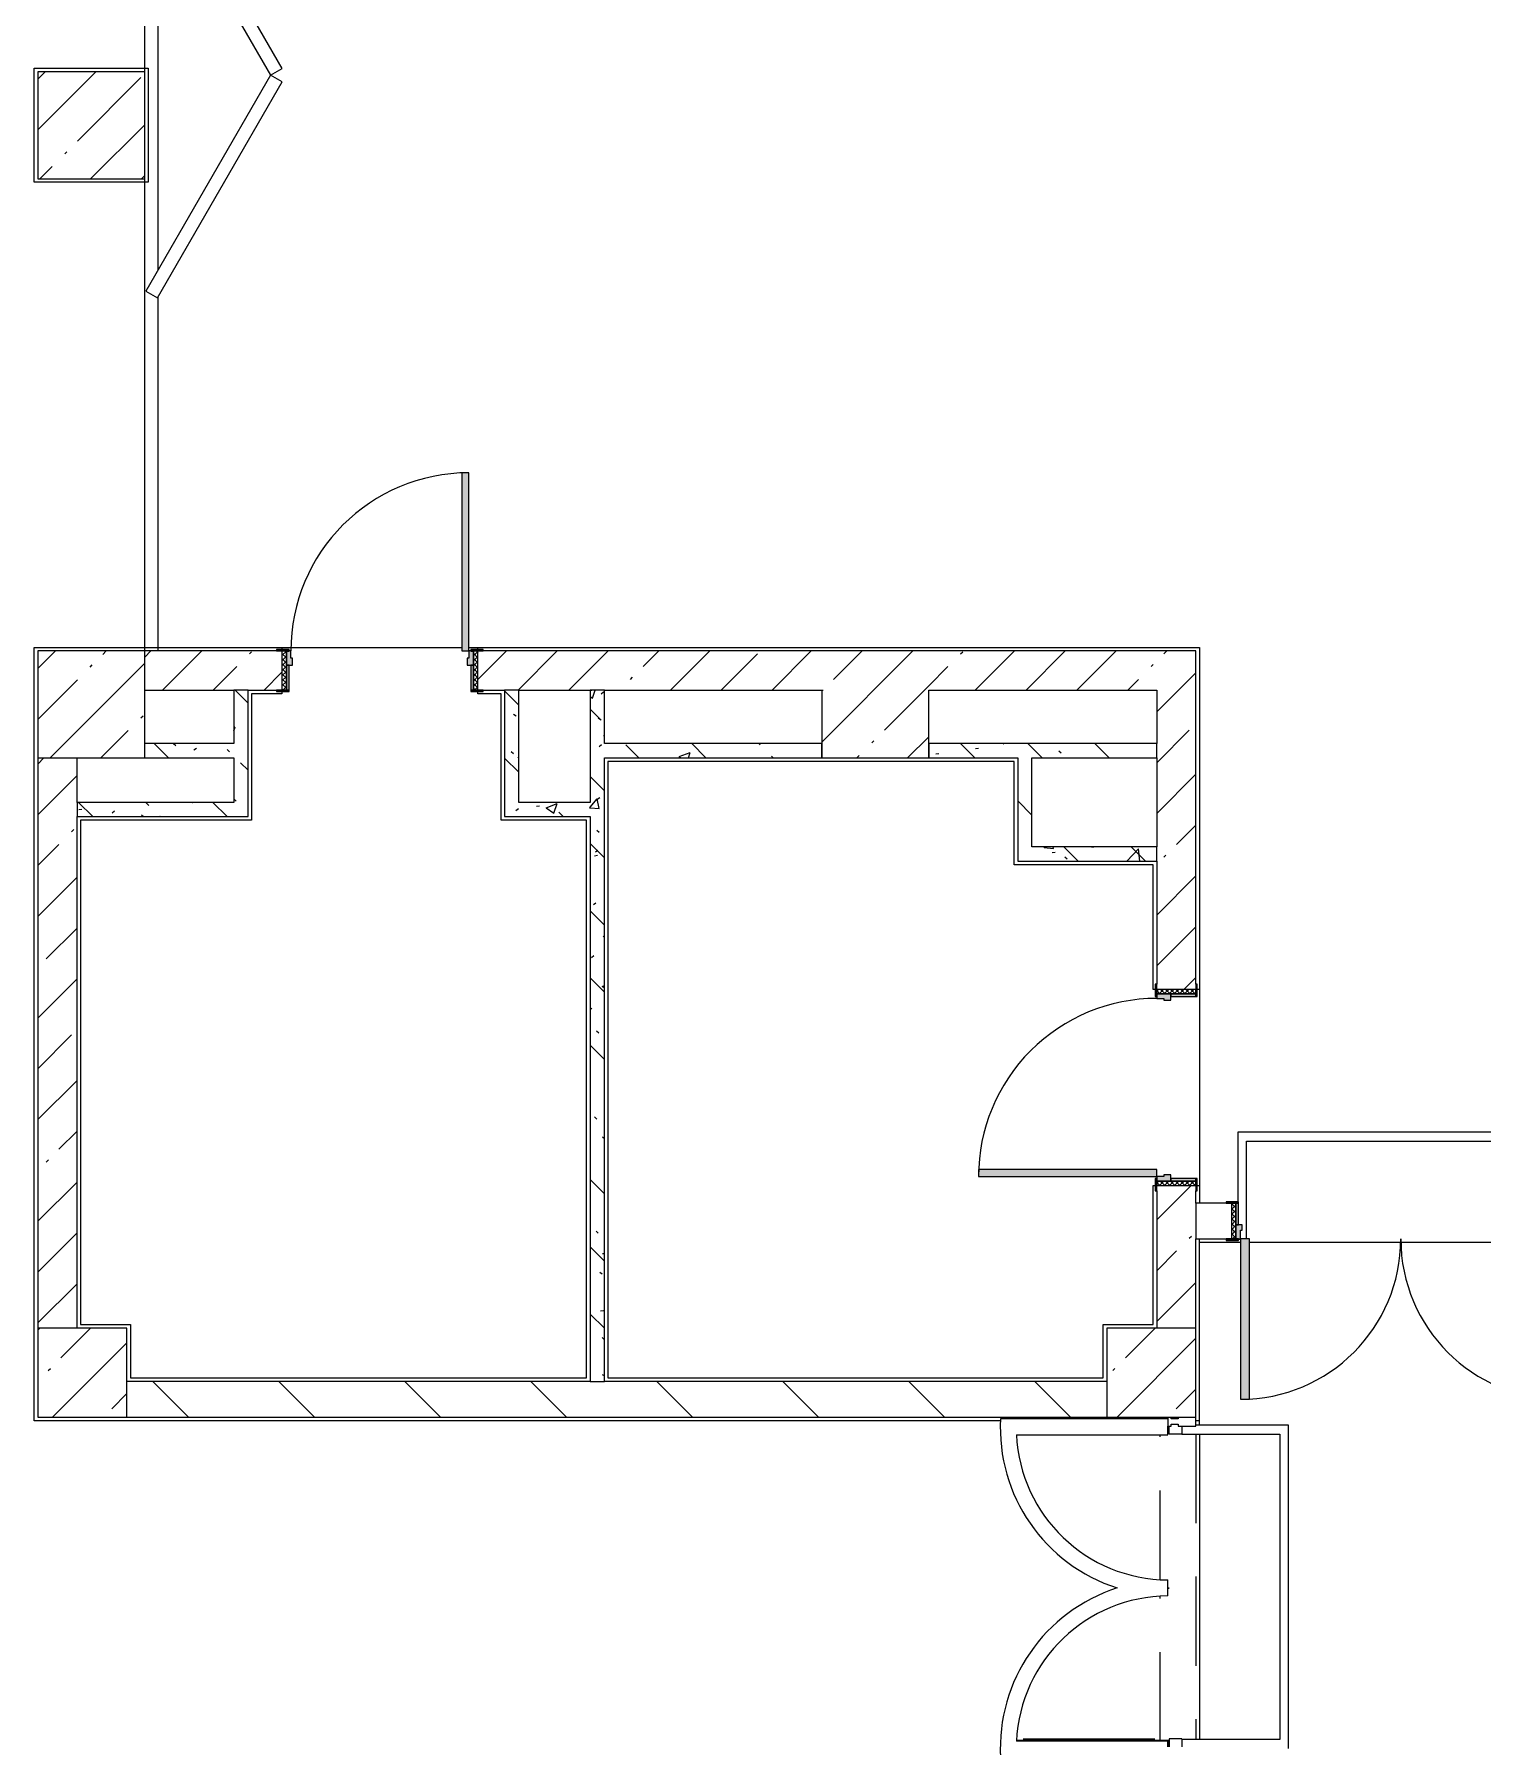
# Model space of a CAD drawing. Header units: millimetres. Extents: x -7229 to 196340, y -8553 to 29000.
# Drawn here: x 13690 to 21820, y 9050 to 18661 of the extents above; entities that cross this region are included whole.
import ezdxf

# ---------------------------------------------------------------- set-up
doc = ezdxf.new("R2010")
doc.units = ezdxf.units.MM
doc.linetypes.add('200_ШТРИХ__ш1_п0_6_', pattern=[800, 500, -300])
for name, color, linetype, lineweight, true_color in [('A-DETL-GENF-2', 7, 'Continuous', 5, 0xaaaaaa), ('A-DOOR-3', 7, 'Continuous', 5, 0xe2e2e2), ('A-DOOR-4', 7, 'Continuous', 5, 0xaaaaaa), ('A-DOOR-FRAM-2', 7, 'Continuous', 5, 0xe2e2e2), ('A-DOOR-FRAM-3', 7, 'Continuous', 5, 0xaaaaaa), ('A-FLOR-2', 7, 'Continuous', 5, 0xaaaaaa), ('I-WALL-3', 7, 'Continuous', 5, 0x787878)]:
    doc.layers.add(name, color=color, linetype=linetype, lineweight=lineweight, true_color=true_color)
for name, color, linetype, lineweight in [('A-DETL-MBND-1', 7, '200_ШТРИХ__ш1_п0_6_', 9), ('A-GLAZ-CWMG', 7, 'Continuous', 5), ('A-WALL-1', 7, 'Continuous', 9), ('I-WALL', 7, 'Continuous', 5), ('S-COLS', 7, 'Continuous', 5)]:
    doc.layers.add(name, color=color, linetype=linetype, lineweight=lineweight)
pattern_1 = [(45, (0, 0), (-285.123, 285.123), []), (45, (285.12, 0), (-285.123, 285.123), [504.031, -100.806, 16.764, -84.042])]
pattern_2 = [(135, (0, 0), (-353.553, -353.553), [])]
pattern_3 = [(135, (1751.41, 174.685), (-14.14214, -14.14214), []), (225, (1751.41, 174.685), (14.14214, -14.14214), [])]
pattern_4 = [(45, (-371.384, 174.685), (-14.1421, 14.1421), []), (135, (-371.384, 174.685), (-14.1421, -14.1421), [])]
pattern_5 = [(135, (0, 0), (-377.171, -377.171), [533.4, -88.9, 17.78, -88.9]), (135, (0, 376.94), (-377.171, -377.171), []), (50, (0, 0), (637.645, -55.787), [66.675, -733.425]), (355, (0, 0), (-123.35, 668.7), [53.34, -586.74]), (100.451, (53.14, -4.65), (514.299, 612.908), [56.665, -623.315]), (46.184, (0, 177.8), (948.776, -147.15), [100.012, -1100.137]), (96.636, (79.1, 165.5), (830.91, 865.997), [84.998, -934.973]), (351.184, (0, 177.8), (830.918, 865.99), [80.01, -880.11]), (21, (88.9, 133.35), (530.651, -357.928), [66.675, -733.425]), (326, (88.9, 133.35), (216.308, 644.658), [53.34, -586.74]), (71.451, (133.1, 103.5), (746.96, 286.724), [56.665, -623.315]), (37.5, (0, 0), (10.8105, 295.9426), [16.764, -562.864, 16.764, -578.866, -588.962]), (37.5, (0, 0), (10.8105, 295.9426), [-1175.258, 16.764, -572.198]), (7.5, (0, 0), (233.869, 350.6318), [16.764, -322.834, 16.764, -549.529, -224.472]), (7.5, (0, 0), (233.869, 350.6318), [-905.891, 16.764, -207.708]), (327.5, (-198.25, 0), (474.5678, -20.0513), [16.764, -205.486, 16.764, -676.656, -920.115]), (327.5, (-198.25, 0), (474.5678, -20.0513), [-915.67, 16.764, -903.351]), (317.5, (-287.15, 0), (518.452, 88.9934), [16.764, -272.161, 16.764, -443.738, -653.415]), (317.5, (-287.15, 0), (518.452, 88.9934), [-749.427, 16.764, -636.651])]

# ---------------------------------------------------------------- blocks, each defined once
blk = doc.blocks.new('BSC_Колонна _Прямоугольная - 600х600-V16-1_2_3_птичка зашивка')
at = {"layer": 'S-COLS'}
h = blk.add_hatch(dxfattribs=at)
h.set_pattern_fill('FP_22', color=256, style=0, pattern_type=2)
h.set_pattern_definition([(45, (-14010, -14900), (-285.123, 285.123), []), (45, (-13724.88, -14900), (-285.123, 285.123), [504.031, -100.806, 16.764, -84.042])])
h.paths.add_polyline_path([(-270.8, -300), (300, -300), (300, 300), (-300, 300), (-300, -300)])
for p, q in [((300, 300), (-300, 300)), ((-300, 300), (-300, -300)), ((300, -300), (300, 300)), ((-300, -300), (300, -300))]:
    blk.add_line(p, q, dxfattribs=at)
blk = doc.blocks.new('BSC_Колонна _Прямоугольная - 600х600-23295697-1_2_3_птичка зашивка')
at = {"layer": 'S-COLS'}
h = blk.add_hatch(dxfattribs=at)
h.set_pattern_fill('FP_23', color=256, style=0, pattern_type=2)
h.set_pattern_definition([(45, (-14010, -18150), (-285.123, 285.123), []), (45, (-13724.88, -18150), (-285.123, 285.123), [504.031, -100.806, 16.764, -84.042])])
h.paths.add_polyline_path([(300, -300), (300, 300), (-300, 300), (-300, -300), (-270.8, -300)])
for p, q in [((300, 300), (-300, 300)), ((-300, 300), (-300, -300)), ((300, -300), (300, 300)), ((-300, -300), (300, -300))]:
    blk.add_line(p, q, dxfattribs=at)
blk = doc.blocks.new('Дверь_Витражная_остекление_ - ДВН_CОШ в витраже-31920700-1_2_3_птичка зашивка')
at = {"layer": 'A-DETL-GENF-2'}
for p, q in [((-855, 60), (-855, -10)), ((855, 60), (855, -10)), ((-865, -10), (-900, -10)), ((-865, -10), (-900, -10)), ((-855, -10), (-900, -10)), ((-865, -17), (-865, -10)), ((-865, -17), (-865, -10)), ((855, -10), (899.6, -10)), ((856, -830), (856, -90)), ((865, -10), (899.6, -10)), ((865, -867), (865, -10)), ((865, -10), (865, -867)), ((899.6, -10), (865, -10))]:
    blk.add_line(p, q, dxfattribs=at)
at = {"layer": 'A-DOOR-4'}
for centre, radius, start, end in [((-910, -10), 920, 359.53407, 0), ((910, -10), 900, 180, 180.47628)]:
    blk.add_arc(centre, radius, start, end, dxfattribs=at)
blk = doc.blocks.new('Прямоугольный импост - Импост структурный с накладкой - 160мм Темный-31915521-1_2_3_птичка зашивка')
at = {"layer": 'A-GLAZ-CWMG'}
for p, q in [((-25, 17), (25, 17)), ((-15, 0), (-25, 0)), ((-15, -40), (-15, 0)), ((25, 0), (15, 0)), ((15, 0), (15, -40)), ((25, 17), (25, 0)), ((-25, -40), (-15, -40)), ((15, -40), (25, -40)), ((25, -40), (25, -140)), ((25, -140), (-25, -140))]:
    blk.add_line(p, q, dxfattribs=at)
blk = doc.blocks.new('110_Дверь_СКБ_1Ст_Внутренняя1 - Д-13 1100x2100h_кладовая-33288301-1_2_3_птичка зашивка')
at = {"layer": 'A-DOOR-3'}
h = blk.add_hatch(color=256, dxfattribs=at)
h.paths.add_polyline_path([(522.5, 30), (537.5, 30), (537.5, 110), (512.5, 110), (512.5, 70), (502.5, 70), (502.5, 30), (512.5, 30)])
h.paths.add_polyline_path([(-512.5, 30), (-477.5, 30), (-477.5, 70), (-487.5, 70), (-487.5, 110), (-512.5, 110)])
at = {"layer": 'A-DOOR-4'}
h = blk.add_hatch(dxfattribs=at)
h.set_pattern_fill('FP_68', color=256, style=0, pattern_type=2)
h.set_pattern_definition(pattern_3)
h.paths.add_polyline_path([(562.5, -110), (562.5, 110), (537.5, 110), (537.5, -110)])
at = {"layer": 'A-DOOR-FRAM-2'}
for points in [[(512.5, 110), (512.5, 1110), (472.5, 1110), (472.5, 110)], [(-497.5, 110), (-497.5, 118), (-567.5, 118), (-567.5, 110), (-512.5, 110)], [(562.5, 110), (592.5, 110), (592.5, 118), (522.5, 118), (522.5, 110), (537.5, 110)], [(-497.5, -110), (-497.5, 30), (-512.5, 30), (-512.5, -110)], [(537.5, -110), (537.5, 30), (522.5, 30), (522.5, -110)], [(-567.5, -118), (-497.5, -118), (-497.5, -110), (-567.5, -110)], [(522.5, -118), (592.5, -118), (592.5, -110), (522.5, -110)]]:
    blk.add_hatch(color=256, dxfattribs=at).paths.add_polyline_path(points)
at = {"layer": 'A-DOOR-FRAM-3'}
h = blk.add_hatch(dxfattribs=at)
h.set_pattern_fill('FP_69', color=256, style=0, pattern_type=2)
h.set_pattern_definition(pattern_4)
h.paths.add_polyline_path([(-537.5, -110), (-512.5, -110), (-512.5, 110), (-537.5, 110)])
at = {"layer": 'A-DOOR-4'}
for p, q in [((512.5, 1110), (472.5, 1110)), ((472.5, 1110), (472.5, 110)), ((512.5, 110), (512.5, 1110)), ((472.5, 110), (512.5, 110))]:
    blk.add_line(p, q, dxfattribs=at)
blk.add_arc((512.5, 110), 1000, 90, 180, dxfattribs=at)
at = {"layer": 'A-DOOR-FRAM-3'}
for p, q in [((-497.5, 118), (-567.5, 118)), ((-567.5, 118), (-567.5, 110)), ((-567.5, 110), (-497.5, 110)), ((-512.5, 110), (-537.5, 110)), ((-537.5, 110), (-537.5, -110)), ((-487.5, 110), (-512.5, 110)), ((-512.5, 110), (-512.5, 30)), ((-512.5, -110), (-512.5, 110)), ((-497.5, 110), (-512.5, 110)), ((-512.5, 110), (-512.5, 109)), ((-512.5, 109), (-497.5, 109)), ((-497.5, 110), (-497.5, 118)), ((-497.5, 109), (-497.5, 110)), ((-487.5, 70), (-487.5, 110)), ((512.5, 110), (512.5, 70)), ((537.5, 110), (512.5, 110)), ((592.5, 118), (522.5, 118)), ((522.5, 118), (522.5, 110)), ((537.5, 110), (522.5, 110)), ((522.5, 110), (522.5, 109)), ((522.5, 110), (592.5, 110)), ((522.5, 109), (537.5, 109)), ((537.5, 30), (537.5, 110)), ((562.5, 110), (537.5, 110)), ((537.5, 110), (537.5, -110)), ((537.5, 109), (537.5, 110)), ((562.5, -110), (562.5, 110)), ((592.5, 110), (592.5, 118)), ((-512.5, 30), (-477.5, 30)), ((-497.5, 30), (-512.5, 30)), ((-512.5, 30), (-512.5, -110)), ((-497.5, -110), (-497.5, 30)), ((-477.5, 70), (-487.5, 70)), ((-477.5, 30), (-477.5, 70)), ((512.5, 70), (502.5, 70)), ((502.5, 70), (502.5, 30)), ((502.5, 30), (537.5, 30)), ((537.5, 30), (522.5, 30)), ((522.5, 30), (522.5, -110)), ((537.5, -110), (537.5, 30)), ((-497.5, -110), (-567.5, -110)), ((-567.5, -110), (-567.5, -118)), ((-567.5, -118), (-497.5, -118)), ((-537.5, -110), (-512.5, -110)), ((-512.5, -110), (-497.5, -110)), ((-497.5, -118), (-497.5, -110)), ((522.5, -110), (537.5, -110)), ((592.5, -110), (522.5, -110)), ((522.5, -110), (522.5, -118)), ((522.5, -118), (592.5, -118)), ((537.5, -110), (562.5, -110)), ((592.5, -118), (592.5, -110))]:
    blk.add_line(p, q, dxfattribs=at)
blk = doc.blocks.new('DOR__перегородка__Прямоугольная - ТП-2_ Вн_ДПГ_9480х4200h_2-23998078-1_2_3_птичка зашивка')
at = {"layer": 'A-DOOR-4'}
for p, q in [((0, 0), (2650, 0)), ((3250, 0), (6400, 0)), ((7000, 0), (9480, 0)), ((0, -75), (1987.4, -75)), ((2137.4, -75), (4324.5, -75)), ((4474.5, -75), (4486.7, -75)), ((4636.7, -75), (6823.8, -75)), ((6973.8, -75), (6985, -75)), ((7135, -75), (9323.2, -75)), ((9105.2, -200.9), (9105.2, -75)), ((9180.2, -157.6), (9180.2, -75)), ((9255.2, -114.3), (9255.2, -75)), ((9473.2, -75), (9480, -75)), ((9330.2, -1474.2), (9330.2, -157.6)), ((9405.2, -1474.2), (9405.2, -114.3)), ((9105.2, -1474.2), (9105.2, -287.5)), ((9180.2, -1474.2), (9180.2, -244.2)), ((9255.2, -1474.2), (9255.2, -200.9)), ((9480, -1474.2), (9480, -450)), ((9105.2, -1474.2), (9480, -1474.2))]:
    blk.add_line(p, q, dxfattribs=at)
at = {"layer": 'A-DOOR-FRAM-3'}
for p, q in [((2019.1, -6.7), (1981.6, -71.7)), ((1981.6, -71.7), (3193.9, -771.8)), ((3231.5, -706.9), (2019.1, -6.7)), ((4442.7, -6.7), (3230.4, -706.9)), ((3267.9, -771.8), (4480.3, -71.7)), ((4480.3, -71.7), (4442.7, -6.7)), ((4518.4, -6.7), (4480.9, -71.7)), ((4480.9, -71.7), (5693.3, -771.8)), ((5730.8, -706.9), (4518.4, -6.7)), ((6942.1, -6.7), (5729.7, -706.9)), ((5767.3, -771.8), (6979.6, -71.7)), ((6979.6, -71.7), (6942.1, -6.7)), ((7016.7, -6.7), (6979.2, -71.7)), ((6979.2, -71.7), (8191.6, -771.8)), ((8229.1, -706.9), (7016.7, -6.7)), ((9441.4, -6.7), (8229.1, -706.9)), ((8266.6, -771.8), (9478.9, -71.7)), ((9478.9, -71.7), (9441.4, -6.7)), ((3193.9, -771.8), (3231.5, -706.9)), ((3230.4, -706.9), (3267.9, -771.8)), ((5693.3, -771.8), (5730.8, -706.9)), ((5729.7, -706.9), (5767.3, -771.8)), ((8191.6, -771.8), (8229.1, -706.9)), ((8229.1, -706.9), (8266.6, -771.8))]:
    blk.add_line(p, q, dxfattribs=at)
blk = doc.blocks.new('110_Дверь_СКБ_1Ст_Внутренняя1 - Д-4к_п__1100x2100h_Артистические EI30-23985503-1_2_3_птичка зашивка')
at = {"layer": 'A-DOOR-3'}
h = blk.add_hatch(color=256, dxfattribs=at)
h.paths.add_polyline_path([(-512.5, 110), (-512.5, 30), (-477.5, 30), (-477.5, 70), (-487.5, 70), (-487.5, 110), (-497.5, 110)])
h.paths.add_polyline_path([(502.5, 30), (537.5, 30), (537.5, 110), (512.5, 110), (508.7, 70), (502.5, 70), (502.5, 54)])
at = {"layer": 'A-DOOR-4'}
h = blk.add_hatch(dxfattribs=at)
h.set_pattern_fill('FP_68', color=256, style=0, pattern_type=2)
h.set_pattern_definition(pattern_3)
h.paths.add_polyline_path([(537.5, -110), (562.5, -110), (562.5, 110), (537.5, 110), (537.5, 102.1)])
at = {"layer": 'A-DOOR-FRAM-2'}
for points in [[(-487.5, 1110), (-487.5, 110), (-447.5, 110), (-447.5, 1110)], [(-567.5, 117), (-567.5, 110), (-497.5, 110), (-497.5, 118), (-567.5, 118)], [(522.5, 118), (522.5, 110), (592.5, 110), (592.5, 118), (537.5, 118)], [(-512.5, -110), (-497.5, -110), (-497.5, 30), (-512.5, 30)], [(522.5, -110), (537.5, -110), (537.5, 30), (522.5, 30)], [(-567.5, -118), (-497.5, -118), (-497.5, -110), (-567.5, -110)], [(522.5, -110), (522.5, -118), (592.5, -118), (592.5, -110), (537.5, -110)]]:
    blk.add_hatch(color=256, dxfattribs=at).paths.add_polyline_path(points)
at = {"layer": 'A-DOOR-FRAM-3'}
h = blk.add_hatch(dxfattribs=at)
h.set_pattern_fill('FP_69', color=256, style=0, pattern_type=2)
h.set_pattern_definition(pattern_4)
h.paths.add_polyline_path([(-537.5, -110), (-512.5, -110), (-512.5, 110), (-537.5, 110)])
at = {"layer": 'A-DOOR-4'}
for p, q in [((-487.5, 1110), (-487.5, 110)), ((-447.5, 1110), (-487.5, 1110)), ((-447.5, 110), (-447.5, 1110)), ((-487.5, 110), (-447.5, 110))]:
    blk.add_line(p, q, dxfattribs=at)
blk.add_arc((-487.5, 110), 1000, 360, 90, dxfattribs=at)
at = {"layer": 'A-DOOR-FRAM-3'}
for p, q in [((-497.5, 118), (-567.5, 118)), ((-567.5, 118), (-567.5, 110)), ((-567.5, 110), (-497.5, 110)), ((-512.5, 110), (-537.5, 110)), ((-537.5, 110), (-537.5, -110)), ((-487.5, 110), (-512.5, 110)), ((-512.5, 110), (-512.5, 30)), ((-512.5, -110), (-512.5, 110)), ((-497.5, 110), (-512.5, 110)), ((-512.5, 110), (-512.5, 109)), ((-512.5, 109), (-497.5, 109)), ((-497.5, 110), (-497.5, 118)), ((-497.5, 109), (-497.5, 110)), ((-487.5, 70), (-487.5, 110)), ((512.5, 110), (512.5, 70)), ((537.5, 110), (512.5, 110)), ((592.5, 118), (522.5, 118)), ((522.5, 118), (522.5, 110)), ((537.5, 110), (522.5, 110)), ((522.5, 110), (522.5, 109)), ((522.5, 110), (592.5, 110)), ((522.5, 109), (537.5, 109)), ((537.5, 30), (537.5, 110)), ((562.5, 110), (537.5, 110)), ((537.5, 110), (537.5, -110)), ((537.5, 109), (537.5, 110)), ((562.5, -110), (562.5, 110)), ((592.5, 110), (592.5, 118)), ((-512.5, 30), (-477.5, 30)), ((-497.5, 30), (-512.5, 30)), ((-512.5, 30), (-512.5, -110)), ((-497.5, -110), (-497.5, 30)), ((-477.5, 70), (-487.5, 70)), ((-477.5, 30), (-477.5, 70)), ((512.5, 70), (502.5, 70)), ((502.5, 70), (502.5, 30)), ((502.5, 30), (537.5, 30)), ((537.5, 30), (522.5, 30)), ((522.5, 30), (522.5, -110)), ((537.5, -110), (537.5, 30)), ((-497.5, -110), (-567.5, -110)), ((-567.5, -110), (-567.5, -118)), ((-567.5, -118), (-497.5, -118)), ((-537.5, -110), (-512.5, -110)), ((-512.5, -110), (-497.5, -110)), ((-497.5, -118), (-497.5, -110)), ((522.5, -110), (537.5, -110)), ((592.5, -110), (522.5, -110)), ((522.5, -110), (522.5, -118)), ((522.5, -118), (592.5, -118)), ((537.5, -110), (562.5, -110)), ((592.5, -118), (592.5, -110))]:
    blk.add_line(p, q, dxfattribs=at)
blk = doc.blocks.new('BSC_Колонна _Прямоугольная - 500х500-V75-1_2_3_птичка зашивка')
at = {"layer": 'S-COLS'}
h = blk.add_hatch(dxfattribs=at)
h.set_pattern_fill('FP_75', color=256, style=0, pattern_type=2)
h.set_pattern_definition([(45, (-19960, -11150), (-285.123, 285.123), []), (45, (-19674.88, -11150), (-285.123, 285.123), [504.031, -100.806, 16.764, -84.042])])
h.paths.add_polyline_path([(250, -250), (250, 250), (-250, 247.7), (-250, -250), (92.9, -250)])
for p, q in [((250, 250), (-250, 250)), ((-250, 250), (-250, -250)), ((250, -250), (250, 250)), ((-250, -250), (250, -250))]:
    blk.add_line(p, q, dxfattribs=at)
blk = doc.blocks.new('110_Дверь_СКБ_2Ст - Д-10 1800x2100h_Актовый зал EI30-23435156-1_2_3_птичка зашивка')
at = {"layer": 'A-DOOR-3'}
for points in [[(-837.5, 1000), (-887.5, 1000), (-887.3, 100), (-837.5, 100), (-837.5, 966.2)], [(862.5, 1000), (862.5, 100), (912.5, 100), (912.5, 1000)]]:
    blk.add_hatch(color=256, dxfattribs=at).paths.add_polyline_path(points)
h = blk.add_hatch(color=256, dxfattribs=at)
h.paths.add_polyline_path([(912.5, 100), (912.5, 50), (902.5, 50), (902.5, 20), (937.5, 20), (937.5, 100), (927.8, 100)])
h.paths.add_polyline_path([(-912.5, 100), (-912.5, 20), (-877.5, 20), (-882.7, 50), (-887.5, 50), (-887.5, 100)])
at = {"layer": 'A-DOOR-4'}
h = blk.add_hatch(dxfattribs=at)
h.set_pattern_fill('FP_86', color=256, style=0, pattern_type=2)
h.set_pattern_definition([(135, (1351.41, 164.685), (-14.1421, -14.1421), []), (225, (1351.41, 164.685), (14.1421, -14.1421), [])])
h.paths.add_polyline_path([(937.5, 100), (937.5, -100), (962.5, -100), (962.5, 100)])
at = {"layer": 'A-DOOR-FRAM-2'}
for points in [[(-967.5, 108), (-967.5, 100), (-897.5, 100), (-897.5, 108), (-937.5, 108)], [(962.5, 108), (922.5, 108), (927.9, 100), (992.5, 100), (992.5, 108)], [(-912.5, 20), (-912.5, -100), (-897.5, -100), (-897.5, 20)], [(922.5, 20), (927.9, -100), (937.5, -100), (937.5, 20), (927.9, 20)], [(-967.5, -100), (-967.5, -108), (-897.5, -108), (-897.5, -100), (-937.5, -100)], [(962.5, -100), (922.5, -100), (927.9, -108), (992.5, -108), (992.5, -100)]]:
    blk.add_hatch(color=256, dxfattribs=at).paths.add_polyline_path(points)
at = {"layer": 'A-DOOR-FRAM-3'}
h = blk.add_hatch(dxfattribs=at)
h.set_pattern_fill('FP_87', color=256, style=0, pattern_type=2)
h.set_pattern_definition([(45, (-771.384, 164.685), (-14.1421, 14.1421), []), (135, (-771.384, 164.685), (-14.1421, -14.1421), [])])
h.paths.add_polyline_path([(-937.5, 100), (-937.5, -100), (-912.5, -100), (-912.5, 100)])
at = {"layer": 'A-DOOR-4'}
for p, q in [((-887.5, 1000), (-887.5, 100)), ((-837.5, 1000), (-887.5, 1000)), ((-837.5, 100), (-837.5, 1000)), ((912.5, 1000), (862.5, 1000)), ((862.5, 1000), (862.5, 100)), ((912.5, 100), (912.5, 1000)), ((-887.5, 100), (-837.5, 100)), ((862.5, 100), (912.5, 100))]:
    blk.add_line(p, q, dxfattribs=at)
for centre, start, end in [((-887.5, 100), 0, 90), ((912.5, 100), 90, 180)]:
    blk.add_arc(centre, 900, start, end, dxfattribs=at)
at = {"layer": 'A-DOOR-FRAM-3'}
for p, q in [((-897.5, 108), (-967.5, 108)), ((-967.5, 108), (-967.5, 100)), ((-967.5, 100), (-897.5, 100)), ((-912.5, 100), (-937.5, 100)), ((-937.5, 100), (-937.5, -100)), ((-887.5, 100), (-912.5, 100)), ((-912.5, 100), (-912.5, 20)), ((-912.5, -100), (-912.5, 100)), ((-897.5, 100), (-897.5, 108)), ((-887.5, 50), (-887.5, 100)), ((912.5, 100), (912.5, 50)), ((937.5, 100), (912.5, 100)), ((992.5, 108), (922.5, 108)), ((922.5, 108), (922.5, 100)), ((922.5, 100), (992.5, 100)), ((937.5, 20), (937.5, 100)), ((962.5, 100), (937.5, 100)), ((937.5, 100), (937.5, -100)), ((962.5, -100), (962.5, 100)), ((992.5, 100), (992.5, 108)), ((-912.5, 20), (-877.5, 20)), ((-897.5, 20), (-912.5, 20)), ((-912.5, 20), (-912.5, -100)), ((-897.5, -100), (-897.5, 20)), ((-877.5, 50), (-887.5, 50)), ((-877.5, 20), (-877.5, 50)), ((912.5, 50), (902.5, 50)), ((902.5, 50), (902.5, 20)), ((902.5, 20), (937.5, 20)), ((937.5, 20), (922.5, 20)), ((922.5, 20), (922.5, -100)), ((937.5, -100), (937.5, 20)), ((-897.5, -100), (-967.5, -100)), ((-967.5, -100), (-967.5, -108)), ((-967.5, -108), (-897.5, -108)), ((-937.5, -100), (-912.5, -100)), ((-912.5, -100), (-897.5, -100)), ((-897.5, -108), (-897.5, -100)), ((922.5, -100), (937.5, -100)), ((992.5, -100), (922.5, -100)), ((922.5, -100), (922.5, -108)), ((922.5, -108), (992.5, -108)), ((937.5, -100), (962.5, -100)), ((992.5, -108), (992.5, -100))]:
    blk.add_line(p, q, dxfattribs=at)
blk = doc.blocks.new('BSC_Колонна _Прямоугольная - 500х500-V103-1_2_3_птичка зашивка')
at = {"layer": 'S-COLS'}
h = blk.add_hatch(dxfattribs=at)
h.set_pattern_fill('FP_100', color=256, style=0, pattern_type=2)
h.set_pattern_definition([(45, (-13960, -11150), (-285.123, 285.123), []), (45, (-13674.88, -11150), (-285.123, 285.123), [504.031, -100.806, 16.764, -84.042])])
h.paths.add_polyline_path([(-30, -250), (250, -250), (250, 250), (-250, 247.8), (-250, -250), (-220.8, -250)])
for p, q in [((250, 250), (-250, 250)), ((-250, 250), (-250, -250)), ((250, -250), (250, 250)), ((-250, -250), (250, -250))]:
    blk.add_line(p, q, dxfattribs=at)
blk = doc.blocks.new('BSC_Колонна _Прямоугольная - 500х500-V121-1_2_3_птичка зашивка')
at = {"layer": 'S-COLS'}
for p, q in [((250, 250), (-250, 250)), ((-250, 250), (-250, -250)), ((250, -250), (250, 250)), ((-250, -250), (250, -250))]:
    blk.add_line(p, q, dxfattribs=at)
blk = doc.blocks.new('Прямоугольный импост - Импост структурный с накладкой - 160мм-31915517-1_2_3_птичка зашивка')
at = {"layer": 'A-GLAZ-CWMG'}
for p, q in [((0, 17), (-50, 17)), ((-50, 17), (-50, 0)), ((-50, 0), (-40, 0)), ((-40, 0), (-40, -40)), ((-10, -40), (-10, 0)), ((-10, 0), (0, 0)), ((-40, -40), (-50, -40)), ((-50, -40), (-50, -140)), ((0, -40), (-10, -40)), ((-50, -140), (0, -140))]:
    blk.add_line(p, q, dxfattribs=at)

msp = doc.modelspace()

# ---------------------------------------------------------------- hatches: boundary and pattern name
at = {"layer": 'I-WALL'}
h = msp.add_hatch(dxfattribs=at)
h.set_pattern_fill('FP_1', color=256, style=0, pattern_type=2)
h.set_pattern_definition(pattern_1)
h.paths.add_polyline_path([(19990, 14980), (20210, 14980), (20210, 15200), (18710.3, 15200), (18710.3, 14980), (18730.3, 14980)])
h.paths.add_polyline_path([(16330, 14980), (18110.3, 14980), (18110.3, 15200), (16180, 15200), (16180, 14980), (16310, 14980)])
h.paths.add_polyline_path([(14890, 14980), (15080, 14980), (15080, 15200), (14310, 15200), (14310, 14980), (14810, 14980)])
h = msp.add_hatch(dxfattribs=at)
h.set_pattern_fill('FP_1', color=256, style=0, pattern_type=2)
h.set_pattern_definition(pattern_1)
h.paths.add_polyline_path([(19990, 11400), (20210, 11400), (20210, 12200), (19990, 12200), (19990, 11452.4)])
h.paths.add_polyline_path([(19990, 13300), (20210, 13300), (20210, 14980), (19990, 14980), (19990, 13330)])
h = msp.add_hatch(dxfattribs=at)
h.set_pattern_fill('FP_1', color=256, style=0, pattern_type=2)
h.set_pattern_definition(pattern_1)
h.paths.add_polyline_path([(13739.2, 11400), (13930, 11400), (13930, 14600), (13710, 14600), (13710.2, 11400)])
h = msp.add_hatch(dxfattribs=at)
h.set_pattern_fill('FP_31', color=256, style=0, pattern_type=2)
h.set_pattern_definition(pattern_2)
h.paths.add_polyline_path([(22340, 11900), (22590, 11900), (22590, 12100), (22310, 12100), (22310, 11900)])
h.paths.add_polyline_path([(20230, 11900), (20410, 11900), (20410, 12100), (20210, 12100), (20210, 11900)])
h = msp.add_hatch(dxfattribs=at)
h.set_pattern_fill('FP_31', color=256, style=0, pattern_type=2)
h.set_pattern_definition(pattern_2)
h.paths.add_polyline_path([(19710, 10900), (19710, 11100), (14210, 11100), (14210, 10900), (19150.9, 10900)])
at = {"layer": 'I-WALL-3'}
h = msp.add_hatch(dxfattribs=at)
h.set_pattern_fill('FP_30', color=256, style=0, pattern_type=2)
h.set_pattern_definition(pattern_5)
h.paths.add_polyline_path([(14890, 14350), (14890, 14980), (14810, 14980), (14810, 14350)])
h = msp.add_hatch(dxfattribs=at)
h.set_pattern_fill('FP_30', color=256, style=0, pattern_type=2)
h.set_pattern_definition(pattern_5)
h.paths.add_polyline_path([(16330, 14350), (16410, 14350), (16410, 14980), (16330, 14980), (16330, 14918.6)])
h = msp.add_hatch(dxfattribs=at)
h.set_pattern_fill('FP_30', color=256, style=0, pattern_type=2)
h.set_pattern_definition(pattern_5)
h.paths.add_polyline_path([(16890, 11100), (16890, 14980), (16810, 14980), (16810, 11100)])
h = msp.add_hatch(dxfattribs=at)
h.set_pattern_fill('FP_30', color=256, style=0, pattern_type=2)
h.set_pattern_definition(pattern_5)
h.paths.add_polyline_path([(14810, 14600), (14810, 14680), (14310, 14680), (14310, 14600)])
h = msp.add_hatch(dxfattribs=at)
h.set_pattern_fill('FP_30', color=256, style=0, pattern_type=2)
h.set_pattern_definition(pattern_5)
h.paths.add_polyline_path([(16890, 14600), (18110, 14600), (18110, 14680), (16890, 14680)])
h = msp.add_hatch(dxfattribs=at)
h.set_pattern_fill('FP_30', color=256, style=0, pattern_type=2)
h.set_pattern_definition(pattern_5)
h.paths.add_polyline_path([(19970, 14600), (19990, 14600), (19990, 14680), (18710.3, 14680), (18710.3, 14600), (19290, 14600)])
h = msp.add_hatch(dxfattribs=at)
h.set_pattern_fill('FP_30', color=256, style=0, pattern_type=2)
h.set_pattern_definition(pattern_5)
h.paths.add_polyline_path([(19210, 14020), (19290, 14020), (19290, 14600), (19210, 14600), (19210, 14580)])
h = msp.add_hatch(dxfattribs=at)
h.set_pattern_fill('FP_30', color=256, style=0, pattern_type=2)
h.set_pattern_definition(pattern_5)
h.paths.add_polyline_path([(14310, 14270), (14890, 14270), (14890, 14350), (13930, 14350), (13930, 14270), (14230, 14270)])
h = msp.add_hatch(dxfattribs=at)
h.set_pattern_fill('FP_30', color=256, style=0, pattern_type=2)
h.set_pattern_definition(pattern_5)
h.paths.add_polyline_path([(16410, 14270), (16810, 14270), (16810, 14350), (16330, 14350), (16330, 14270), (16338.3, 14270)])
h = msp.add_hatch(dxfattribs=at)
h.set_pattern_fill('FP_30', color=256, style=0, pattern_type=2)
h.set_pattern_definition(pattern_5)
h.paths.add_polyline_path([(19970, 14020), (19990, 14020), (19990, 14100), (19290, 14100), (19290, 14020)])
at = {"layer": 'S-COLS'}
h = msp.add_hatch(dxfattribs=at)
h.set_pattern_fill('FP_1', color=256, style=0, pattern_type=2)
h.set_pattern_definition(pattern_1)
h.paths.add_polyline_path([(18710.3, 14600), (18710.3, 15200), (18110.3, 15200), (18110.3, 14600)])

# ---------------------------------------------------------------- linework, layer by layer
at = {"layer": 'A-DETL-MBND-1'}
for p, q in [((20010, 9989), (20010, 10801.3)), ((20210, 10805.2), (20210, 9090)), ((20010, 9081.3), (20010, 9893.6))]:
    msp.add_line(p, q, dxfattribs=at)
at = {"layer": 'A-FLOR-2'}
for p, q in [((13690, 17830), (13690, 18470)), ((13690, 18470), (14330, 18470)), ((14330, 18470), (14330, 17830)), ((14330, 17830), (13690, 17830)), ((13690, 10880), (13690, 15220)), ((13690, 15220), (16090, 15220)), ((15080, 15220), (15080, 15208)), ((16130, 15220), (20230, 15220)), ((16180, 15208), (16180, 15220)), ((20230, 15220), (20230, 12100)), ((15080, 14960), (14910, 14960)), ((14910, 14960), (14910, 14250)), ((15080, 14972), (15080, 14960)), ((16180, 14960), (16180, 14972)), ((16310, 14960), (16180, 14960)), ((16310, 14250), (16310, 14960)), ((19190, 14580), (16910, 14580)), ((16910, 14580), (16910, 11120)), ((19190, 14000), (19190, 14580)), ((14910, 14250), (13950, 14250)), ((13950, 14250), (13950, 11420)), ((16790, 14250), (16310, 14250)), ((16790, 11120), (16790, 14250)), ((19970, 14000), (19190, 14000)), ((19970, 13300), (19970, 14000)), ((19982, 13300), (19970, 13300)), ((20230, 13300), (20218, 13300)), ((20444.6, 12498.9), (20444.6, 12108)), ((22259.8, 12498.9), (20444.6, 12498.9)), ((20494.6, 11900), (20494.6, 12448.9)), ((20494.6, 12448.9), (22209.8, 12448.9)), ((19970, 11420), (19970, 12200)), ((19970, 12200), (19982, 12200)), ((20218, 12200), (20230, 12200)), ((20230, 10855.2), (20230, 11900)), ((20460, 11880), (20230, 11880)), ((20450, 11898.9), (20460, 11898.9)), ((22210, 11880), (20510, 11880)), ((13950, 11420), (14230, 11420)), ((14230, 11420), (14230, 11120)), ((19690, 11120), (19690, 11420)), ((19690, 11420), (19970, 11420)), ((14230, 11120), (16790, 11120)), ((16910, 11120), (19690, 11120)), ((19113.3, 10880), (13690, 10880)), ((20053.3, 10891.3), (19113.2, 10891.3)), ((20230, 10880), (20210.3, 10880)), ((19202.8, 10801.3), (20053.3, 10801.3)), ((20053.3, 10801.3), (20053.3, 10850)), ((20130.3, 10850), (20130.3, 10805.2)), ((20130.3, 10805.2), (20680.3, 10805.2)), ((20730.3, 10855.2), (20210.3, 10855.2)), ((20230, 10805.2), (20230, 9090)), ((20680.3, 10805.2), (20680.3, 9090)), ((20730.3, 9040), (20730.3, 10855.2)), ((20052.3, 9896.3), (20052.3, 9986.3)), ((20053.3, 9081.3), (19202.8, 9081.3)), ((20053.3, 9050.4), (20053.3, 9081.3)), ((20680.3, 9090), (20130.3, 9090)), ((20130.3, 9090), (20130.3, 9050.4))]:
    msp.add_line(p, q, dxfattribs=at)
for centre, radius, start, end in [((20056.9, 10841.3), 945, 176.96706, 252.24721), ((20056.9, 10841.3), 855, 182.68148, 269.68791), ((20056.9, 9041.3), 945, 107.75279, 183.03294), ((20056.9, 9041.3), 855, 90.31209, 177.31852)]:
    msp.add_arc(centre, radius, start, end, dxfattribs=at)
at = {"layer": 'A-WALL-1'}
for p, q in [((14890, 14980), (14810, 14980)), ((16410, 14980), (16330, 14980)), ((16890, 14980), (16810, 14980)), ((19990, 14600), (19990, 14680)), ((13930, 14350), (13930, 14270)), ((19990, 14020), (19990, 14100)), ((20210, 12100), (20210, 11900)), ((16810, 11100), (16890, 11100))]:
    msp.add_line(p, q, dxfattribs=at)
at = {"layer": 'I-WALL'}
for p, q in [((15050, 15200), (14310, 15200)), ((18110.3, 15200), (16210, 15200)), ((20210, 15200), (18710.3, 15200)), ((20210, 13330), (20210, 15200)), ((14310, 14980), (14810, 14980)), ((14810, 14980), (14810, 14680)), ((14890, 14270), (14890, 14980)), ((14890, 14980), (15050, 14980)), ((16210, 14980), (16330, 14980)), ((16330, 14980), (16330, 14270)), ((16410, 14350), (16410, 14980)), ((16410, 14980), (16810, 14980)), ((16810, 14980), (16810, 14350)), ((16890, 14680), (16890, 14980)), ((16890, 14980), (18110.3, 14980)), ((18710.3, 14980), (19990, 14980)), ((19990, 14980), (19990, 14680)), ((14810, 14680), (14310, 14680)), ((18110, 14680), (16890, 14680)), ((18110, 14600), (18110, 14680)), ((19990, 14680), (18710.3, 14680)), ((18710.3, 14680), (18710.3, 14600)), ((13710, 14600), (13710, 11400)), ((13930, 14350), (13930, 14600)), ((14310, 14600), (14810, 14600)), ((14810, 14600), (14810, 14350)), ((16890, 11100), (16890, 14600)), ((16890, 14600), (18110, 14600)), ((18710.3, 14600), (19210, 14600)), ((19210, 14600), (19210, 14020)), ((19290, 14600), (19990, 14600)), ((19290, 14100), (19290, 14600)), ((19990, 14600), (19990, 14100)), ((14810, 14350), (13930, 14350)), ((16810, 14350), (16410, 14350)), ((13930, 11400), (13930, 14270)), ((13930, 14270), (14890, 14270)), ((16330, 14270), (16810, 14270)), ((16810, 14270), (16810, 11100)), ((19990, 14100), (19290, 14100)), ((19210, 14020), (19990, 14020)), ((19990, 14020), (19990, 13330)), ((19990, 12170), (19990, 11400)), ((20210, 12100), (20210, 12170)), ((20380, 12100), (20210, 12100)), ((20210, 11400), (20210, 11900)), ((20210, 11900), (20380, 11900)), ((16810, 11100), (14210, 11100)), ((19710, 11100), (16890, 11100)), ((14210, 10900), (19710, 10900))]:
    msp.add_line(p, q, dxfattribs=at)
at = {"layer": 'S-COLS'}
for p, q in [((18710.3, 15200), (18110.3, 15200)), ((18110.3, 14980), (18110.3, 14600)), ((18710.3, 14600), (18710.3, 14980)), ((18110.3, 14600), (18710.3, 14600))]:
    msp.add_line(p, q, dxfattribs=at)

# ---------------------------------------------------------------- block references
at = {"layer": 'A-DOOR-4'}
for name, p, rotation in [('DOR__перегородка__Прямоугольная - ТП-2_ Вн_ДПГ_9480х4200h_2-23998078-1_2_3_птичка зашивка', (14310, 15200), 90.00000000000044), ('110_Дверь_СКБ_1Ст_Внутренняя1 - Д-4к_п__1100x2100h_Артистические EI30-23985503-1_2_3_птичка зашивка', (20100, 12737.5), 90), ('110_Дверь_СКБ_2Ст - Д-10 1800x2100h_Актовый зал EI30-23435156-1_2_3_птичка зашивка', (21372.5, 12000), 180), ('Дверь_Витражная_остекление_ - ДВН_CОШ в витраже-31920700-1_2_3_птичка зашивка', (20070.3, 9950), 269.9999999999999)]:
    msp.add_blockref(name, p, dxfattribs=dict(at, rotation=rotation))
msp.add_blockref('110_Дверь_СКБ_1Ст_Внутренняя1 - Д-13 1100x2100h_кладовая-33288301-1_2_3_птичка зашивка', (15617.5, 15090), dxfattribs=at)
at = {"layer": 'A-GLAZ-CWMG', "extrusion": (0, 0, -1), "rotation": 270.0000000000001}
msp.add_blockref('Прямоугольный импост - Импост структурный с накладкой - 160мм Темный-31915521-1_2_3_птичка зашивка', (-20070.3, 10875), dxfattribs=at)
at = {"layer": 'A-GLAZ-CWMG', "rotation": 89.99999999999993}
msp.add_blockref('Прямоугольный импост - Импост структурный с накладкой - 160мм-31915517-1_2_3_птичка зашивка', (20070.3, 10900), dxfattribs=at)
at = {"layer": 'S-COLS'}
for name, p in [('BSC_Колонна _Прямоугольная - 600х600-23295697-1_2_3_птичка зашивка', (14010, 18150)), ('BSC_Колонна _Прямоугольная - 600х600-V16-1_2_3_птичка зашивка', (14010, 14900)), ('BSC_Колонна _Прямоугольная - 500х500-V103-1_2_3_птичка зашивка', (13960, 11150)), ('BSC_Колонна _Прямоугольная - 500х500-V75-1_2_3_птичка зашивка', (19960, 11150)), ('BSC_Колонна _Прямоугольная - 500х500-V121-1_2_3_птичка зашивка', (19960, 11150))]:
    msp.add_blockref(name, p, dxfattribs=at)

doc.saveas('drawing.dxf')
